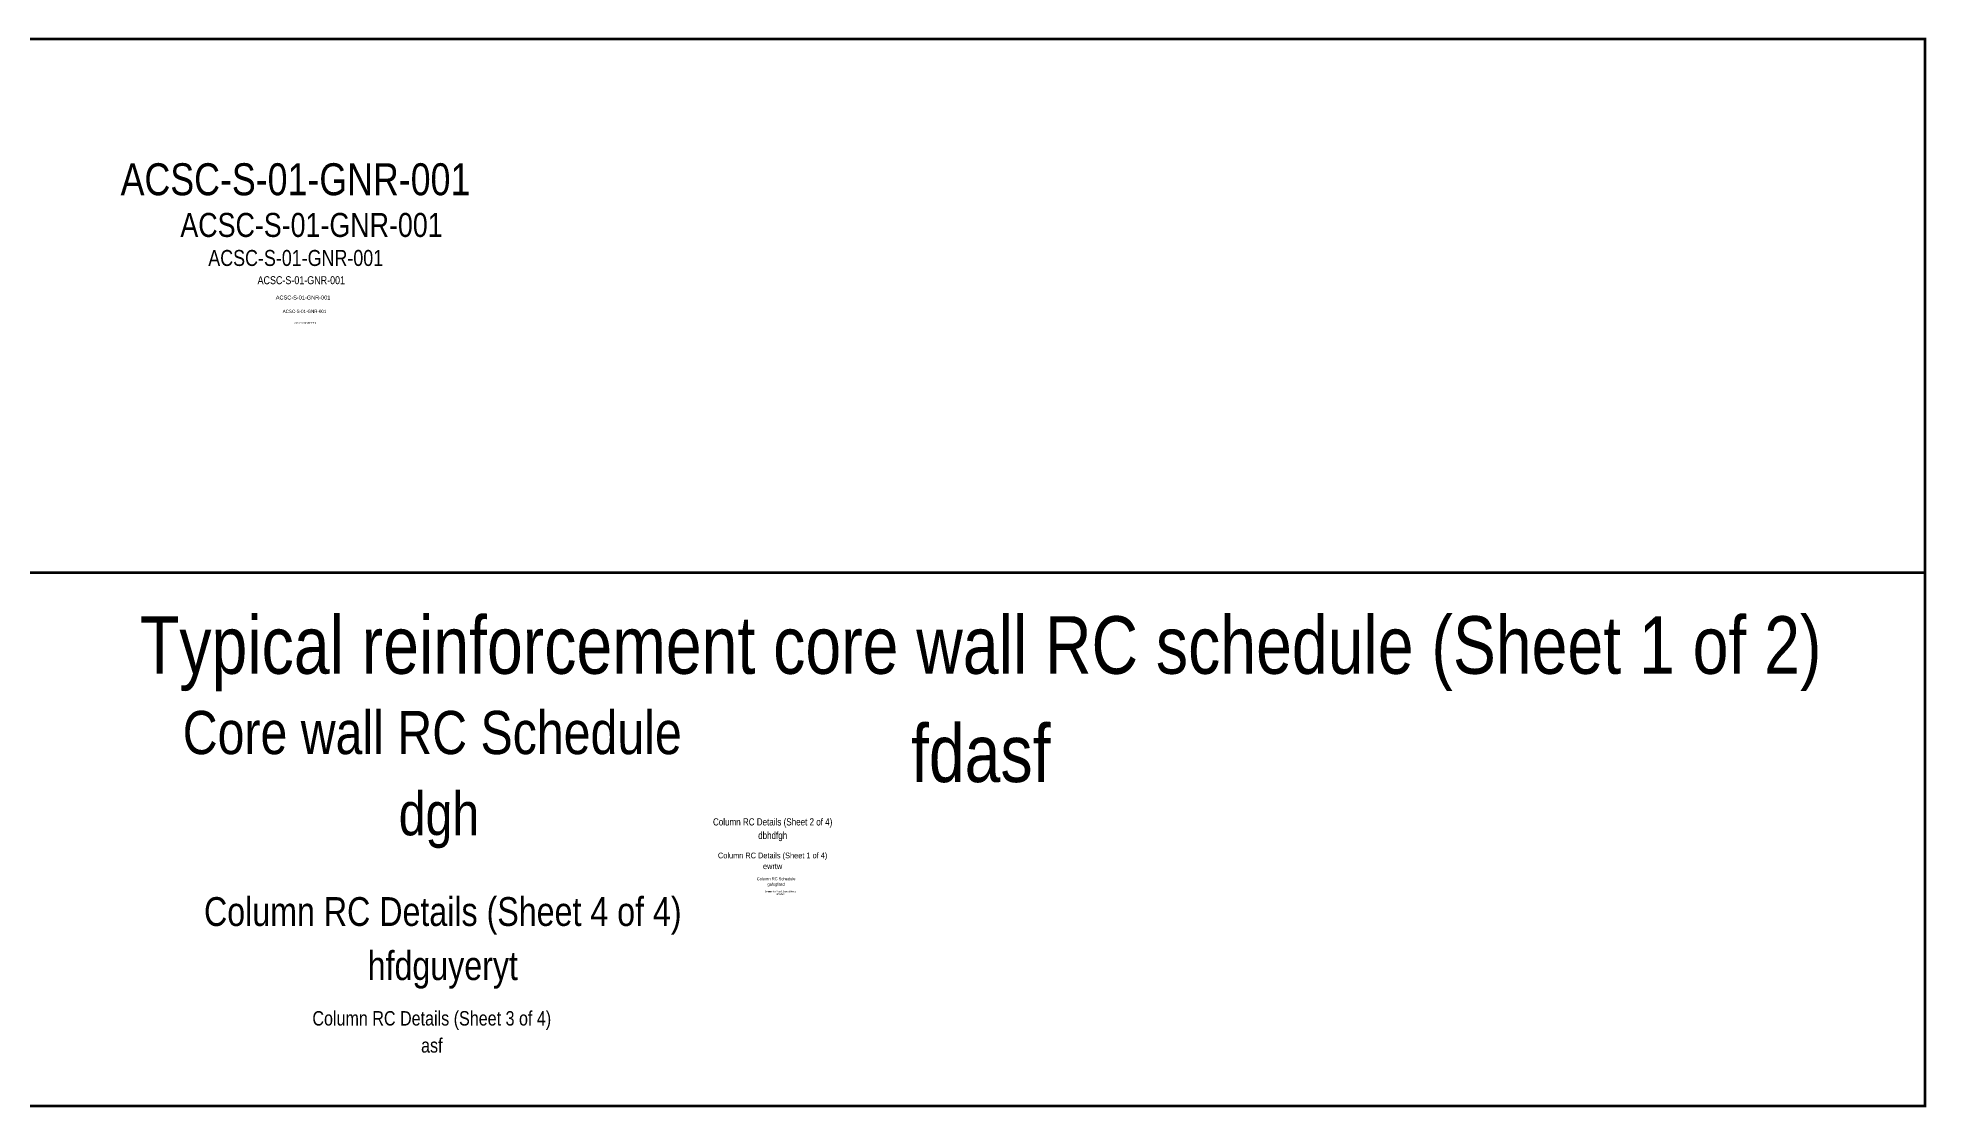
# Model space of a CAD drawing. Header units: millimetres. Extents: x 925681 to 1410834, y 71669 to 296428.
# Drawn here: x 1070943 to 1106351, y 232447 to 252497 of the extents above; entities that cross this region are included whole.
import ezdxf
from ezdxf.enums import TextEntityAlignment as Align

# ---------------------------------------------------------------- set-up
doc = ezdxf.new("R2010")
doc.units = ezdxf.units.MM
doc.header["$LTSCALE"] = 100
doc.layers.add('Ap0206_K', color=7, linetype='Continuous', lineweight=35)
doc.layers.add('Ap0314_Kh', color=253, linetype='Continuous', lineweight=15)
doc.styles.add('Ap_Vni-helve', font='', dxfattribs={"width": 0.8, "height": 1})
doc.styles.get('Ap_Vni-helve').set_extended_font_data('VNI-Helve')

# ---------------------------------------------------------------- blocks, each defined once
blk = doc.blocks.new('TENBANVE5')
at = {"layer": 'Ap0314_Kh', "color": 243, "style": 'Ap_Vni-helve', "width": 0.8}
blk.add_attdef('TIENGVIET5', text='', height=27, dxfattribs=at).set_placement((0, -25), align=Align.CENTER)
at = {"layer": 'Ap0314_Kh', "style": 'Ap_Vni-helve', "width": 0.8}
blk.add_attdef('TIENGANH5', text='', height=27, dxfattribs=at).set_placement((0, 25), align=Align.CENTER)
blk = doc.blocks.new('SOHIEU10')
at = {"layer": 'Ap0314_Kh', "style": 'Ap_Vni-helve', "width": 0.8}
blk.add_attdef('SOHIEU10', text='', height=30, dxfattribs=at).set_placement((0, 0), align=Align.CENTER)
blk = doc.blocks.new('TENBANVE10')
at = {"layer": 'Ap0314_Kh', "color": 243, "style": 'Ap_Vni-helve', "width": 0.8}
blk.add_attdef('TIENGVIET10', text='', height=54, dxfattribs=at).set_placement((0, -51), align=Align.CENTER)
at = {"layer": 'Ap0314_Kh', "style": 'Ap_Vni-helve', "width": 0.8}
blk.add_attdef('TIENGANH10', text='', height=54, dxfattribs=at).set_placement((0, 51), align=Align.CENTER)
blk = doc.blocks.new('SOHIEU20')
at = {"layer": 'Ap0314_Kh', "style": 'Ap_Vni-helve', "width": 0.8}
blk.add_attdef('SOHIEU20', text='', height=60, dxfattribs=at).set_placement((0, 0), align=Align.CENTER)
blk = doc.blocks.new('TENBANVE20')
at = {"layer": 'Ap0314_Kh', "color": 243, "style": 'Ap_Vni-helve', "width": 0.8}
blk.add_attdef('TIENGVIET20', text='', height=108, dxfattribs=at).set_placement((0, -101), align=Align.CENTER)
at = {"layer": 'Ap0314_Kh', "style": 'Ap_Vni-helve', "width": 0.8}
blk.add_attdef('TIENGANH20', text='', height=108, dxfattribs=at).set_placement((0, 101), align=Align.CENTER)
blk = doc.blocks.new('SOHIEU25')
at = {"layer": 'Ap0314_Kh', "style": 'Ap_Vni-helve', "width": 0.8}
blk.add_attdef('SOHIEU25', text='', height=75, dxfattribs=at).set_placement((0, 0), align=Align.CENTER)
blk = doc.blocks.new('TENBANVE25')
at = {"layer": 'Ap0314_Kh', "color": 243, "style": 'Ap_Vni-helve', "width": 0.8}
blk.add_attdef('TIENGVIET25', text='', height=135, dxfattribs=at).set_placement((0, -127), align=Align.CENTER)
at = {"layer": 'Ap0314_Kh', "style": 'Ap_Vni-helve', "width": 0.8}
blk.add_attdef('TIENGANH25', text='', height=135, dxfattribs=at).set_placement((0, 127), align=Align.CENTER)
blk = doc.blocks.new('SOHIEU50')
at = {"layer": 'Ap0314_Kh', "style": 'Ap_Vni-helve', "width": 0.8}
blk.add_attdef('SOHIEU50', text='', height=150, rotation=360, dxfattribs=at).set_placement((0, 0), align=Align.CENTER)
blk = doc.blocks.new('TENBANVE50')
at = {"layer": 'Ap0314_Kh', "style": 'Ap_Vni-helve', "width": 0.8}
blk.add_attdef('TIENGANH50', text='', height=270, dxfattribs=at).set_placement((0, 254), align=Align.CENTER)
at = {"layer": 'Ap0314_Kh', "color": 243, "style": 'Ap_Vni-helve', "width": 0.8}
blk.add_attdef('TIENGVIET50', text='', height=270, dxfattribs=at).set_placement((0, -254), align=Align.CENTER)
blk = doc.blocks.new('SOHIEU100')
at = {"layer": 'Ap0314_Kh', "style": 'Ap_Vni-helve', "width": 0.8}
blk.add_attdef('SOHIEU100', text='', height=500, rotation=360, dxfattribs=at).set_placement((0, 0), align=Align.CENTER)
blk = doc.blocks.new('TENBANVE100')
at = {"layer": 'Ap0314_Kh', "style": 'Ap_Vni-helve', "width": 0.8}
blk.add_attdef('TIENGANH100', text='', height=540, dxfattribs=at).set_placement((0, 207), align=Align.CENTER)
at = {"layer": 'Ap0314_Kh', "color": 243, "style": 'Ap_Vni-helve', "width": 0.8}
blk.add_attdef('TIENGVIET100', text='', height=540, dxfattribs=at).set_placement((0, -507), align=Align.CENTER)
blk = doc.blocks.new('SOHIEU150')
at = {"layer": 'Ap0314_Kh', "style": 'Ap_Vni-helve', "width": 0.8}
blk.add_attdef('SOHIEU150', text='', height=450, dxfattribs=at).set_placement((0, 0), align=Align.CENTER)
blk = doc.blocks.new('TENBANVE150')
at = {"layer": 'Ap0314_Kh', "style": 'Ap_Vni-helve', "width": 0.8}
blk.add_attdef('TIENGANH150', text='', height=810, dxfattribs=at).set_placement((0, 761), align=Align.CENTER)
at = {"layer": 'Ap0314_Kh', "color": 243, "style": 'Ap_Vni-helve', "width": 0.8}
blk.add_attdef('TIENGVIET150', text='', height=810, dxfattribs=at).set_placement((0, -761), align=Align.CENTER)
blk = doc.blocks.new('SOHIEU200')
at = {"layer": 'Ap0314_Kh', "style": 'Ap_Vni-helve', "width": 0.8}
blk.add_attdef('SOHIEU200', text='', height=600, dxfattribs=at).set_placement((0, 0), align=Align.CENTER)
blk = doc.blocks.new('TENBANVE200')
at = {"layer": 'Ap0314_Kh', "style": 'Ap_Vni-helve', "width": 0.8}
blk.add_attdef('TIENGANH200', text='', height=1080, dxfattribs=at).set_placement((0, 1015), align=Align.CENTER)
at = {"layer": 'Ap0314_Kh', "color": 243, "style": 'Ap_Vni-helve', "width": 0.8}
blk.add_attdef('TIENGVIET200', text='', height=1080, dxfattribs=at).set_placement((0, -1015), align=Align.CENTER)

msp = doc.modelspace()

# ---------------------------------------------------------------- linework, layer by layer
at = {"layer": 'Defpoints', "const_width": 50}
for points in [[(1035308.7, 252472.4), (1106326.4, 252472.4), (1106326.4, 242472.4), (1035308.7, 242472.4)], [(1035308.7, 242472.4), (1106326.4, 242472.4), (1106326.4, 232472.4), (1035308.7, 232472.4)]]:
    msp.add_lwpolyline(points, close=True, dxfattribs=at)

# ---------------------------------------------------------------- block references
at = {"layer": 'Ap0206_K'}
for name, p, values in [('SOHIEU200', (1075775.6, 249544.8), {'SOHIEU200': 'ACSC-S-01-GNR-001'}), ('SOHIEU150', (1076076.3, 248763.3), {'SOHIEU150': 'ACSC-S-01-GNR-001'}), ('SOHIEU50', (1075884.4, 247877.2), {'SOHIEU50': 'ACSC-S-01-GNR-001'}), ('SOHIEU25', (1075918, 247590.1), {'SOHIEU25': 'ACSC-S-01-GNR-001'}), ('SOHIEU20', (1075945.4, 247338.4), {'SOHIEU20': 'ACSC-S-01-GNR-001'}), ('SOHIEU10', (1075958.8, 247140.5), {'SOHIEU10': 'ACSC-S-01-GNR-001'}), ('TENBANVE200', (1088623.7, 239558.2), {'TIENGANH200': 'Typical reinforcement core wall RC schedule (Sheet 1 of 2)', 'TIENGVIET200': 'fdasf'}), ('TENBANVE150', (1078465.6, 238306.5), {'TIENGANH150': 'Core wall RC Schedule ', 'TIENGVIET150': 'dgh'}), ('TENBANVE25', (1084722.6, 237602.6), {'TIENGVIET25': 'dbhdfgh', 'TIENGANH25': 'Column RC Details (Sheet 2 of 4)'}), ('TENBANVE20', (1084721.3, 237012.4), {'TIENGVIET20': 'ewrtw', 'TIENGANH20': 'Column RC Details (Sheet 1 of 4)'}), ('TENBANVE10', (1084787.1, 236652.1), {'TIENGVIET10': 'gafsgfasd', 'TIENGANH10': 'Column RC Schedule'}), ('TENBANVE5', (1084866.4, 236453.9), {'TIENGVIET5': 'kofasdfasd', 'TIENGANH5': 'Column Key Plan & General Notes'}), ('TENBANVE50', (1078331.2, 233725.1), {'TIENGANH50': 'Column RC Details (Sheet 3 of 4)', 'TIENGVIET50': 'asf'})]:
    msp.add_blockref(name, p, dxfattribs=at).add_auto_attribs(values)
ref = msp.add_blockref('SOHIEU100', (1075779.9, 248219.3), dxfattribs=at)
ref.add_attrib('SOHIEU100', 'ACSC-S-01-GNR-001', dxfattribs={"layer": 'Ap0314_Kh', "height": 300, "rotation": 360, "style": 'Ap_Vni-helve', "width": 0.8}).set_placement((1075779.9, 248219.3), align=Align.CENTER)
ref = msp.add_blockref('TENBANVE100', (1078537.5, 235338.8), dxfattribs=at)
ref.add_attrib('TIENGVIET100', 'hfdguyeryt', dxfattribs={"layer": 'Ap0314_Kh', "color": 243, "height": 540, "style": 'Ap_Vni-helve', "width": 0.8}).set_placement((1078537.5, 234831.5), align=Align.CENTER)
ref.add_attrib('TIENGANH100', 'Column RC Details (Sheet 4 of 4)', dxfattribs={"layer": 'Ap0314_Kh', "height": 540, "style": 'Ap_Vni-helve', "width": 0.8}).set_placement((1078537.5, 235846.1), align=Align.CENTER)

doc.saveas('drawing.dxf')
